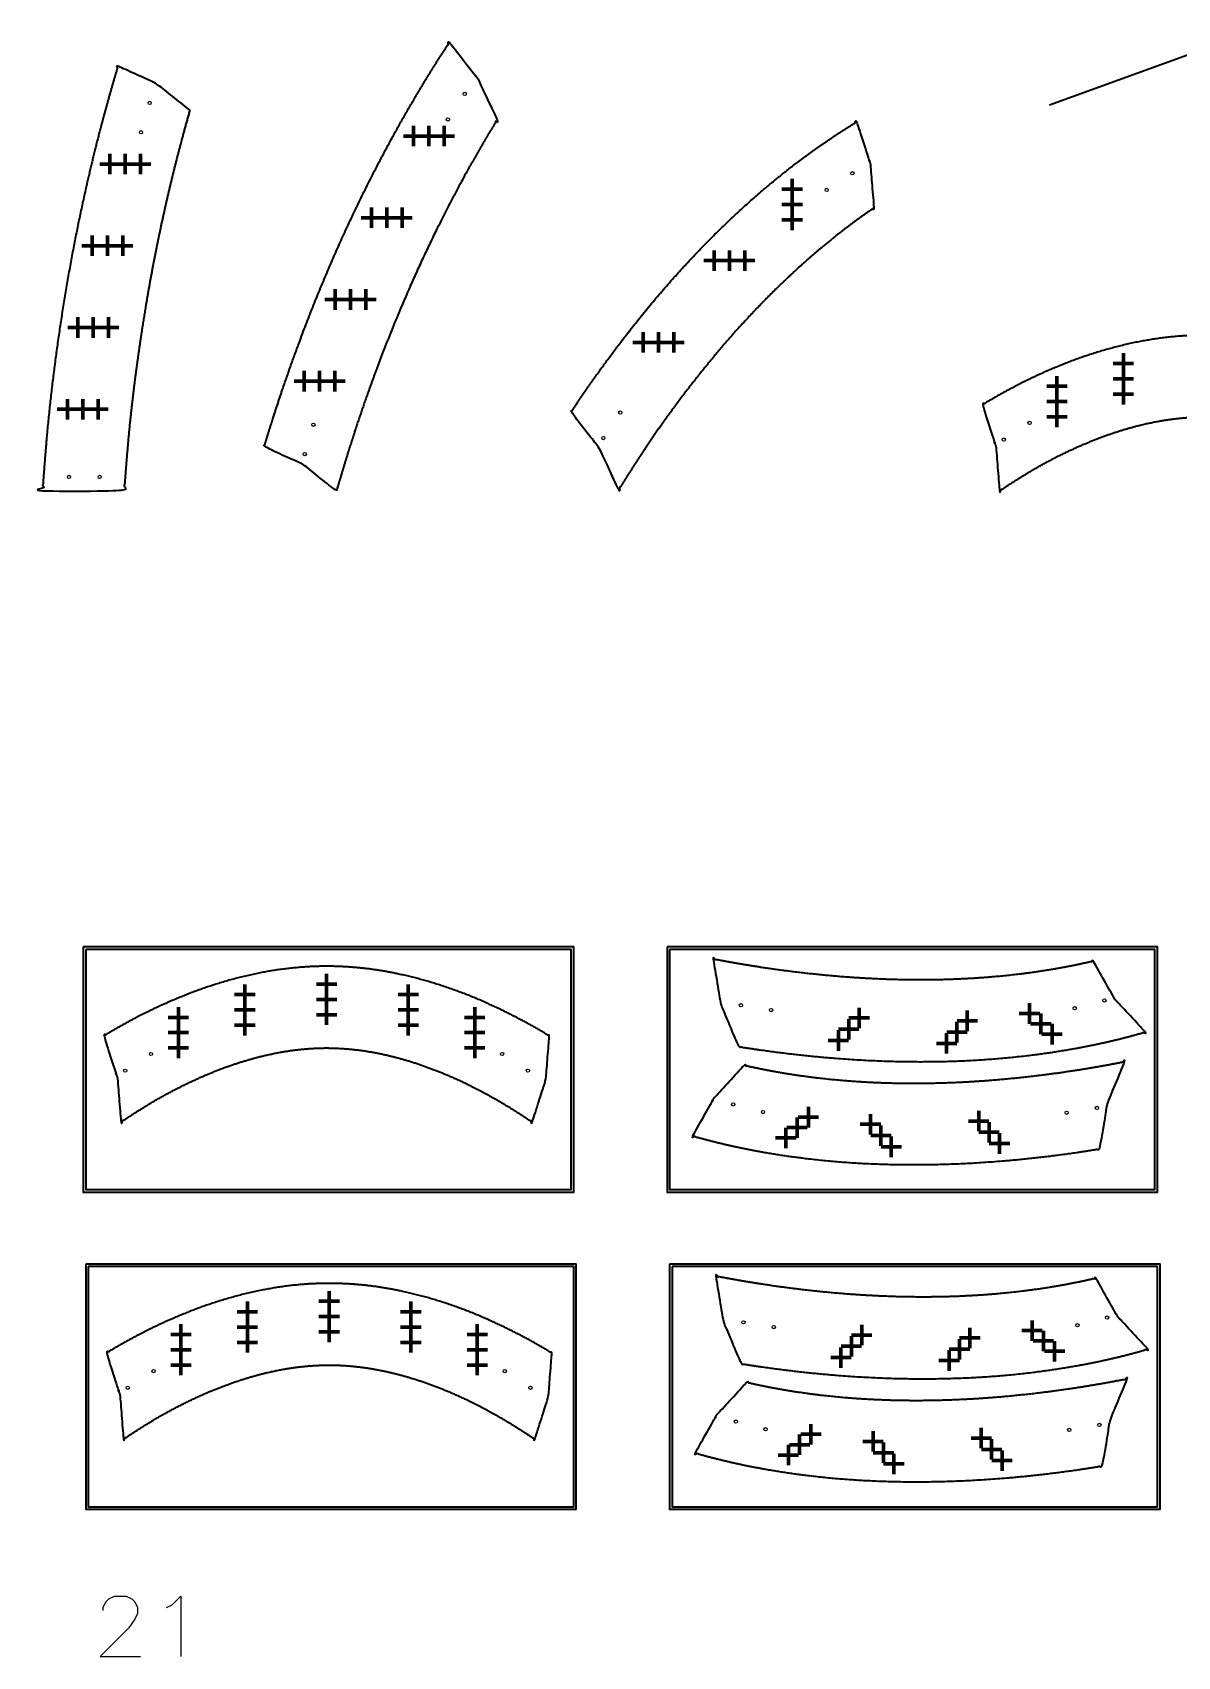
# Model space of a CAD drawing. Header units: inches. Extents: x -1683 to 11264, y -1696 to 865.
# Drawn here: x 5133.6 to 5357.7, y -1696.5 to -1378.5 of the extents above; entities that cross this region are included whole.
import ezdxf
from ezdxf import colors
from ezdxf.entities.mleader import LeaderData, LeaderLine
from ezdxf.math import Vec2, Vec3

# ---------------------------------------------------------------- set-up
doc = ezdxf.new("R2010")
doc.units = ezdxf.units.IN
doc.header["$MEASUREMENT"] = 0
doc.header["$PDMODE"] = 2
doc.header["$PDSIZE"] = 2
for name, color, linetype, lineweight in [('Annotation', 7, 'Continuous', 9), ('Drilling', 3, 'Continuous', 13), ('Engrave', 4, 'Continuous', 50)]:
    doc.layers.add(name, color=color, linetype=linetype, lineweight=lineweight)
doc.layers.add('Cut Sheet', color=1, linetype='Continuous')
doc.styles.get("Standard").update_dxf_attribs({"font": 'Arial.ttf'})

# ---------------------------------------------------------------- blocks, each defined once
blk = doc.blocks.new('*U914')
at = {"layer": 'Engrave'}
blk.add_point((0, 0), dxfattribs=at)
blk = doc.blocks.new('*U915')
at = {"layer": 'Engrave', "color": 0, "linetype": 'ByBlock', "lineweight": -2, "transparency": 16777216}
for p in [(0, 0), (3, 0), (6, 0)]:
    blk.add_blockref('*U914', p, dxfattribs=at)
blk = doc.blocks.new('*U916')
at = {"layer": 'Engrave'}
blk.add_point((0, 0), dxfattribs=at)
blk = doc.blocks.new('*U917')
at = {"layer": 'Engrave', "color": 0, "linetype": 'ByBlock', "lineweight": -2, "transparency": 16777216}
for p in [(0, 0), (3, 0), (6, 0)]:
    blk.add_blockref('*U916', p, dxfattribs=at)
blk = doc.blocks.new('*U918')
at = {"layer": 'Engrave'}
blk.add_point((0, 0), dxfattribs=at)
blk = doc.blocks.new('*U919')
at = {"layer": 'Engrave', "color": 0, "linetype": 'ByBlock', "lineweight": -2, "transparency": 16777216}
for p in [(0, 0), (3, 0), (6, 0)]:
    blk.add_blockref('*U918', p, dxfattribs=at)
blk = doc.blocks.new('*U920')
at = {"layer": 'Engrave'}
blk.add_point((0, 0), dxfattribs=at)
blk = doc.blocks.new('*U921')
at = {"layer": 'Engrave', "color": 0, "linetype": 'ByBlock', "lineweight": -2, "transparency": 16777216}
for p in [(0, 0), (3, 0), (6, 0)]:
    blk.add_blockref('*U920', p, dxfattribs=at)
blk = doc.blocks.new('*U922')
at = {"layer": 'Engrave'}
blk.add_point((0, 0), dxfattribs=at)
blk = doc.blocks.new('*U923')
at = {"layer": 'Engrave', "color": 0, "linetype": 'ByBlock', "lineweight": -2, "transparency": 16777216}
for p in [(0, 0), (3, 0), (6, 0)]:
    blk.add_blockref('*U922', p, dxfattribs=at)
blk = doc.blocks.new('*U924')
at = {"layer": 'Engrave'}
blk.add_point((0, 0), dxfattribs=at)
blk = doc.blocks.new('*U925')
at = {"layer": 'Engrave', "color": 0, "linetype": 'ByBlock', "lineweight": -2, "transparency": 16777216}
for p in [(0, 0), (3, 0), (6, 0)]:
    blk.add_blockref('*U924', p, dxfattribs=at)
blk = doc.blocks.new('*U926')
at = {"layer": 'Engrave'}
blk.add_point((0, 0), dxfattribs=at)
blk = doc.blocks.new('*U927')
at = {"layer": 'Engrave', "color": 0, "linetype": 'ByBlock', "lineweight": -2, "transparency": 16777216}
for p in [(0, 0), (3, 0), (6, 0)]:
    blk.add_blockref('*U926', p, dxfattribs=at)
blk = doc.blocks.new('*U928')
at = {"layer": 'Engrave'}
blk.add_point((0, 0), dxfattribs=at)
blk = doc.blocks.new('*U929')
at = {"layer": 'Engrave', "color": 0, "linetype": 'ByBlock', "lineweight": -2, "transparency": 16777216}
for p in [(0, 0), (3, 0), (6, 0)]:
    blk.add_blockref('*U928', p, dxfattribs=at)
blk = doc.blocks.new('*U930')
at = {"layer": 'Engrave'}
blk.add_point((0, 0), dxfattribs=at)
blk = doc.blocks.new('*U931')
at = {"layer": 'Engrave', "color": 0, "linetype": 'ByBlock', "lineweight": -2, "transparency": 16777216}
for p in [(0, 0), (3, 0), (6, 0)]:
    blk.add_blockref('*U930', p, dxfattribs=at)
blk = doc.blocks.new('*U932')
at = {"layer": 'Engrave'}
blk.add_point((0, 0), dxfattribs=at)
blk = doc.blocks.new('*U933')
at = {"layer": 'Engrave', "color": 0, "linetype": 'ByBlock', "lineweight": -2, "transparency": 16777216}
for p in [(0, 0), (3, 0), (6, 0)]:
    blk.add_blockref('*U932', p, dxfattribs=at)
blk = doc.blocks.new('*U934')
at = {"layer": 'Engrave'}
blk.add_point((0, 0), dxfattribs=at)
blk = doc.blocks.new('*U935')
at = {"layer": 'Engrave', "color": 0, "linetype": 'ByBlock', "lineweight": -2, "transparency": 16777216}
for p in [(0, 0), (3, 0), (6, 0)]:
    blk.add_blockref('*U934', p, dxfattribs=at)
blk = doc.blocks.new('*U936')
at = {"layer": 'Engrave'}
blk.add_point((0, 0), dxfattribs=at)
blk = doc.blocks.new('*U937')
at = {"layer": 'Engrave', "color": 0, "linetype": 'ByBlock', "lineweight": -2, "transparency": 16777216}
for p in [(0, 0), (3, 0), (6, 0)]:
    blk.add_blockref('*U936', p, dxfattribs=at)
blk = doc.blocks.new('*U938')
at = {"layer": 'Engrave'}
blk.add_point((0, 0), dxfattribs=at)
blk = doc.blocks.new('*U939')
at = {"layer": 'Engrave', "color": 0, "linetype": 'ByBlock', "lineweight": -2, "transparency": 16777216}
for p in [(0, 0), (3, 0), (6, 0)]:
    blk.add_blockref('*U938', p, dxfattribs=at)
blk = doc.blocks.new('*U1039')
at = {"layer": 'Engrave'}
blk.add_point((0, 0), dxfattribs=at)
blk = doc.blocks.new('*U1040')
at = {"layer": 'Engrave', "color": 0, "linetype": 'ByBlock', "lineweight": -2, "transparency": 16777216}
for p in [(0, 0), (3, 0), (6, 0)]:
    blk.add_blockref('*U1039', p, dxfattribs=at)
blk = doc.blocks.new('*U1041')
at = {"layer": 'Engrave'}
blk.add_point((0, 0), dxfattribs=at)
blk = doc.blocks.new('*U1042')
at = {"layer": 'Engrave', "color": 0, "linetype": 'ByBlock', "lineweight": -2, "transparency": 16777216}
for p in [(0, 0), (3, 0), (6, 0)]:
    blk.add_blockref('*U1041', p, dxfattribs=at)
blk = doc.blocks.new('*U1043')
at = {"layer": 'Engrave'}
blk.add_point((0, 0), dxfattribs=at)
blk = doc.blocks.new('*U1044')
at = {"layer": 'Engrave', "color": 0, "linetype": 'ByBlock', "lineweight": -2, "transparency": 16777216}
for p in [(0, 0), (3, 0), (6, 0)]:
    blk.add_blockref('*U1043', p, dxfattribs=at)
blk = doc.blocks.new('*U1045')
at = {"layer": 'Engrave'}
blk.add_point((0, 0), dxfattribs=at)
blk = doc.blocks.new('*U1046')
at = {"layer": 'Engrave', "color": 0, "linetype": 'ByBlock', "lineweight": -2, "transparency": 16777216}
for p in [(0, 0), (3, 0), (6, 0)]:
    blk.add_blockref('*U1045', p, dxfattribs=at)
blk = doc.blocks.new('*U1047')
at = {"layer": 'Engrave'}
blk.add_point((0, 0), dxfattribs=at)
blk = doc.blocks.new('*U1048')
at = {"layer": 'Engrave', "color": 0, "linetype": 'ByBlock', "lineweight": -2, "transparency": 16777216}
for p in [(0, 0), (3, 0), (6, 0)]:
    blk.add_blockref('*U1047', p, dxfattribs=at)
blk = doc.blocks.new('*U1049')
at = {"layer": 'Engrave'}
blk.add_point((0, 0), dxfattribs=at)
blk = doc.blocks.new('*U1050')
at = {"layer": 'Engrave', "color": 0, "linetype": 'ByBlock', "lineweight": -2, "transparency": 16777216}
for p in [(0, 0), (3, 0), (6, 0)]:
    blk.add_blockref('*U1049', p, dxfattribs=at)
blk = doc.blocks.new('*U1051')
at = {"layer": 'Engrave'}
blk.add_point((0, 0), dxfattribs=at)
blk = doc.blocks.new('*U1052')
at = {"layer": 'Engrave', "color": 0, "linetype": 'ByBlock', "lineweight": -2, "transparency": 16777216}
for p in [(0, 0), (3, 0), (6, 0)]:
    blk.add_blockref('*U1051', p, dxfattribs=at)
blk = doc.blocks.new('*U1053')
at = {"layer": 'Engrave'}
blk.add_point((0, 0), dxfattribs=at)
blk = doc.blocks.new('*U1054')
at = {"layer": 'Engrave', "color": 0, "linetype": 'ByBlock', "lineweight": -2, "transparency": 16777216}
for p in [(0, 0), (3, 0), (6, 0)]:
    blk.add_blockref('*U1053', p, dxfattribs=at)
blk = doc.blocks.new('*U1055')
at = {"layer": 'Engrave'}
blk.add_point((0, 0), dxfattribs=at)
blk = doc.blocks.new('*U1056')
at = {"layer": 'Engrave', "color": 0, "linetype": 'ByBlock', "lineweight": -2, "transparency": 16777216}
for p in [(0, 0), (3, 0), (6, 0)]:
    blk.add_blockref('*U1055', p, dxfattribs=at)
blk = doc.blocks.new('*U1057')
at = {"layer": 'Engrave'}
blk.add_point((0, 0), dxfattribs=at)
blk = doc.blocks.new('*U1058')
at = {"layer": 'Engrave', "color": 0, "linetype": 'ByBlock', "lineweight": -2, "transparency": 16777216}
for p in [(0, 0), (3, 0), (6, 0)]:
    blk.add_blockref('*U1057', p, dxfattribs=at)
blk = doc.blocks.new('*U1059')
at = {"layer": 'Engrave'}
blk.add_point((0, 0), dxfattribs=at)
blk = doc.blocks.new('*U1060')
at = {"layer": 'Engrave', "color": 0, "linetype": 'ByBlock', "lineweight": -2, "transparency": 16777216}
for p in [(0, 0), (3, 0), (6, 0)]:
    blk.add_blockref('*U1059', p, dxfattribs=at)
blk = doc.blocks.new('*U1102')
at = {"layer": 'Engrave'}
blk.add_point((0, 0), dxfattribs=at)
blk = doc.blocks.new('*U1103')
at = {"layer": 'Engrave', "color": 0, "linetype": 'ByBlock', "lineweight": -2, "transparency": 16777216}
for p in [(0, 0), (3, 0), (6, 0)]:
    blk.add_blockref('*U1102', p, dxfattribs=at)
blk = doc.blocks.new('*U1104')
at = {"layer": 'Engrave'}
blk.add_point((0, 0), dxfattribs=at)
blk = doc.blocks.new('*U1105')
at = {"layer": 'Engrave', "color": 0, "linetype": 'ByBlock', "lineweight": -2, "transparency": 16777216}
for p in [(0, 0), (3, 0), (6, 0)]:
    blk.add_blockref('*U1104', p, dxfattribs=at)
blk = doc.blocks.new('*U1106')
at = {"layer": 'Engrave'}
blk.add_point((0, 0), dxfattribs=at)
blk = doc.blocks.new('*U1107')
at = {"layer": 'Engrave', "color": 0, "linetype": 'ByBlock', "lineweight": -2, "transparency": 16777216}
for p in [(0, 0), (3, 0), (6, 0)]:
    blk.add_blockref('*U1106', p, dxfattribs=at)
blk = doc.blocks.new('*U1108')
at = {"layer": 'Engrave'}
blk.add_point((0, 0), dxfattribs=at)
blk = doc.blocks.new('*U1109')
at = {"layer": 'Engrave', "color": 0, "linetype": 'ByBlock', "lineweight": -2, "transparency": 16777216}
for p in [(0, 0), (3, 0), (6, 0)]:
    blk.add_blockref('*U1108', p, dxfattribs=at)
blk = doc.blocks.new('*U1110')
at = {"layer": 'Engrave'}
blk.add_point((0, 0), dxfattribs=at)
blk = doc.blocks.new('*U1111')
at = {"layer": 'Engrave', "color": 0, "linetype": 'ByBlock', "lineweight": -2, "transparency": 16777216}
for p in [(0, 0), (3, 0), (6, 0)]:
    blk.add_blockref('*U1110', p, dxfattribs=at)
blk = doc.blocks.new('*U1112')
at = {"layer": 'Engrave'}
blk.add_point((0, 0), dxfattribs=at)
blk = doc.blocks.new('*U1113')
at = {"layer": 'Engrave', "color": 0, "linetype": 'ByBlock', "lineweight": -2, "transparency": 16777216}
for p in [(0, 0), (3, 0), (6, 0)]:
    blk.add_blockref('*U1112', p, dxfattribs=at)
blk = doc.blocks.new('*U1114')
at = {"layer": 'Engrave'}
blk.add_point((0, 0), dxfattribs=at)
blk = doc.blocks.new('*U1115')
at = {"layer": 'Engrave', "color": 0, "linetype": 'ByBlock', "lineweight": -2, "transparency": 16777216}
for p in [(0, 0), (3, 0), (6, 0)]:
    blk.add_blockref('*U1114', p, dxfattribs=at)
blk = doc.blocks.new('*U1116')
at = {"layer": 'Engrave'}
blk.add_point((0, 0), dxfattribs=at)
blk = doc.blocks.new('*U1117')
at = {"layer": 'Engrave', "color": 0, "linetype": 'ByBlock', "lineweight": -2, "transparency": 16777216}
for p in [(0, 0), (3, 0), (6, 0)]:
    blk.add_blockref('*U1116', p, dxfattribs=at)
blk = doc.blocks.new('*U1118')
at = {"layer": 'Engrave'}
blk.add_point((0, 0), dxfattribs=at)
blk = doc.blocks.new('*U1119')
at = {"layer": 'Engrave', "color": 0, "linetype": 'ByBlock', "lineweight": -2, "transparency": 16777216}
for p in [(0, 0), (3, 0), (6, 0)]:
    blk.add_blockref('*U1118', p, dxfattribs=at)
blk = doc.blocks.new('*U1120')
at = {"layer": 'Engrave'}
blk.add_point((0, 0), dxfattribs=at)
blk = doc.blocks.new('*U1121')
at = {"layer": 'Engrave', "color": 0, "linetype": 'ByBlock', "lineweight": -2, "transparency": 16777216}
for p in [(0, 0), (3, 0), (6, 0)]:
    blk.add_blockref('*U1120', p, dxfattribs=at)
blk = doc.blocks.new('*U1122')
at = {"layer": 'Engrave'}
blk.add_point((0, 0), dxfattribs=at)
blk = doc.blocks.new('*U1123')
at = {"layer": 'Engrave', "color": 0, "linetype": 'ByBlock', "lineweight": -2, "transparency": 16777216}
for p in [(0, 0), (3, 0), (6, 0)]:
    blk.add_blockref('*U1122', p, dxfattribs=at)

msp = doc.modelspace()

# ---------------------------------------------------------------- linework, layer by layer
for points, weights, knots in [([(5220.75164, -1387.63357), (5220.7198, -1387.56545), (5220.68051, -1387.50133), (5220.63427, -1387.44204), (5218.82079, -1385.11663), (5217.00731, -1382.79122), (5215.19383, -1380.46582), (5211.72026, -1385.74196), (5205.91117, -1395.33116), (5197.9257, -1410.51146), (5191.33766, -1424.91453), (5185.0596, -1440.78014), (5181.2248, -1452.13041), (5179.19347, -1458.80551), (5178.94543, -1459.63169), (5181.43961, -1460.77205), (5183.9338, -1461.9124), (5186.42799, -1463.05275), (5186.5015, -1463.08636), (5186.57042, -1463.1286), (5186.63374, -1463.17884), (5188.78214, -1464.88347), (5190.93054, -1466.58809), (5193.07894, -1468.29272), (5193.806, -1465.75372), (5194.56299, -1463.2244), (5197.29758, -1454.47413), (5199.42906, -1448.30955), (5207.00059, -1428.46904), (5213.21754, -1415.12218), (5221.77325, -1400.16353), (5223.11844, -1397.8932), (5224.49759, -1395.64818), (5223.24894, -1392.97664), (5222.00029, -1390.30511), (5220.75164, -1387.63357)], [1, 0.995781402506, 0.995781402506, 1, 1, 1, 1, 1, 1, 1, 1, 1, 1, 1, 1, 1, 1, 1, 0.995129657293, 0.995129657293, 1, 1, 1, 1, 1, 1, 1, 1, 1, 1, 1, 1, 1, 1, 1, 1], [0, 0, 0, 0, 0.225114748, 0.225114748, 0.225114748, 1.225114748, 1.225114748, 1.225114748, 31.127576731, 54.258524756, 82.409149586, 106.07169862, 135.020528925, 139.104480647, 139.104480647, 139.104480647, 140.104480647, 140.104480647, 140.104480647, 140.346380238, 140.346380238, 140.346380238, 141.346380238, 141.346380238, 141.346380238, 154.451564465, 154.451564465, 186.872550244, 186.872550244, 260.21583133, 260.21583133, 273.495804016, 273.495804016, 273.495804016, 274.495804016, 274.495804016, 274.495804016, 274.495804016]), ([(5164.43323, -1393.77702), (5163.36161, -1397.51927), (5162.35499, -1401.28255), (5160.62156, -1408.23822), (5159.87566, -1411.42535), (5158.47248, -1417.82292), (5157.81531, -1421.03215), (5156.59171, -1427.46517), (5156.02605, -1430.68825), (5154.97851, -1437.16835), (5154.49623, -1440.42514), (5153.78723, -1445.64155), (5153.5371, -1447.58781), (5153.1537, -1450.78792), (5153.01024, -1452.0449), (5152.73947, -1454.55429), (5152.61246, -1455.8039), (5152.3858, -1458.19212), (5152.28389, -1459.33612), (5151.96913, -1463.04603), (5151.77244, -1465.64781), (5151.5758, -1468.29272), (5146.2278, -1468.29272), (5140.8798, -1468.29272), (5135.5318, -1468.29272), (5135.85939, -1463.87477), (5136.53352, -1454.7832), (5138.24762, -1440.5439), (5140.44593, -1426.41661), (5143.29791, -1411.89251), (5146.50169, -1398.3828), (5149.06207, -1389.23832), (5150.29972, -1385.116), (5152.79391, -1386.25635), (5155.2881, -1387.3967), (5157.78228, -1388.53706), (5157.85579, -1388.57067), (5157.92471, -1388.6129), (5157.98803, -1388.66314), (5160.13643, -1390.36777), (5162.28483, -1392.0724), (5164.43323, -1393.77702)], [1, 1, 1, 1, 1, 1, 1, 1, 1, 1, 1, 1, 1, 1, 1, 1, 1, 1, 1, 1, 1, 1, 1, 1, 1, 1, 1, 1, 1, 1, 1, 1, 1, 1, 1, 1, 0.995129657293, 0.995129657293, 1, 1, 1, 1], [0, 0, 0, 0, 19.315801552, 19.315801552, 35.526294442, 35.526294442, 51.736787332, 51.736787332, 67.947280222, 67.947280222, 84.157773112, 84.157773112, 93.847205848, 93.847205848, 100.133676946, 100.133676946, 106.420148044, 106.420148044, 112.110598287, 112.110598287, 124.727465023, 124.727465023, 124.727465023, 125.727465023, 125.727465023, 125.727465023, 146.700808037, 168.887892741, 193.612837351, 214.380080821, 238.95486479, 259.332056688, 259.332056688, 259.332056688, 260.332056688, 260.332056688, 260.332056688, 260.573956279, 260.573956279, 260.573956279, 261.573956279, 261.573956279, 261.573956279, 261.573956279]), ([(5297.55911, -1404.39762), (5297.5529, -1404.31994), (5297.5377, -1404.24352), (5297.51371, -1404.16938), (5296.63767, -1401.46223), (5295.76163, -1398.75508), (5294.88559, -1396.04794), (5293.01388, -1397.18121), (5287.82458, -1400.51853), (5279.94758, -1406.39984), (5269.69266, -1415.29024), (5259.3182, -1425.96), (5248.79505, -1438.74817), (5242.39411, -1447.73209), (5239.21876, -1452.53005), (5238.99612, -1452.86822), (5240.8096, -1455.19362), (5242.62308, -1457.51903), (5244.43656, -1459.84443), (5244.48281, -1459.90373), (5244.5221, -1459.96785), (5244.55394, -1460.03597), (5245.80259, -1462.70751), (5247.05124, -1465.37904), (5248.29989, -1468.05057), (5250.72202, -1464.10775), (5253.24894, -1460.24294), (5260.01689, -1450.54588), (5264.41497, -1444.84302), (5271.97981, -1436.07917), (5274.98408, -1432.83372), (5281.19145, -1426.64101), (5284.39585, -1423.69374), (5289.48762, -1419.4168), (5291.2955, -1417.97081), (5294.80927, -1415.30775), (5296.51384, -1414.08031), (5298.23899, -1412.90659), (5298.01236, -1410.07027), (5297.78574, -1407.23394), (5297.55911, -1404.39762)], [1, 0.995471879, 0.995471879, 1, 1, 1, 1, 1, 1, 1, 1, 1, 1, 1, 1, 1, 1, 1, 1, 0.995781402506, 0.995781402506, 1, 1, 1, 1, 1, 1, 1, 1, 1, 1, 1, 1, 1, 1, 1, 1, 1, 1, 1, 1], [0, 0, 0, 0, 0.233236093, 0.233236093, 0.233236093, 1.233236093, 1.233236093, 1.233236093, 11.587544879, 30.418274513, 47.728379225, 75.804448702, 100.760468039, 126.079532781, 127.996088127, 127.996088127, 127.996088127, 128.996088127, 128.996088127, 128.996088127, 129.221202875, 129.221202875, 129.221202875, 130.221202875, 130.221202875, 130.221202875, 153.544152163, 153.544152163, 190.147074136, 190.147074136, 212.920970909, 212.920970909, 235.694867681, 235.694867681, 247.894279133, 247.894279133, 259.123935868, 259.123935868, 259.123935868, 260.123935868, 260.123935868, 260.123935868, 260.123935868]), ([(5322.1549, -1459.78374), (5322.14869, -1459.70607), (5322.13349, -1459.62964), (5322.1095, -1459.55551), (5321.23346, -1456.84836), (5320.35742, -1454.14121), (5319.48138, -1451.43406), (5321.51936, -1450.20011), (5326.6825, -1447.27841), (5334.42098, -1443.68701), (5344.09253, -1440.30208), (5353.20792, -1438.2942), (5360.09397, -1437.8114), (5362.88267, -1437.79226), (5363.07559, -1437.79179), (5363.2685, -1437.79226), (5366.0572, -1437.8114), (5372.94325, -1438.2942), (5382.05864, -1440.30208), (5391.73019, -1443.68701), (5399.46867, -1447.27841), (5404.63182, -1450.20011), (5406.66979, -1451.43406), (5406.44317, -1454.27039), (5406.21654, -1457.10671), (5405.98992, -1459.94304), (5405.98371, -1460.02071), (5405.96851, -1460.09714), (5405.94452, -1460.17127), (5405.06848, -1462.87842), (5404.19244, -1465.58557), (5403.3164, -1468.29272), (5403.16742, -1468.19136), (5403.01829, -1468.0904), (5399.55663, -1465.75872), (5396.16997, -1463.72769), (5389.2749, -1460.14648), (5385.7773, -1458.60261), (5378.74761, -1456.10886), (5375.20431, -1455.15613), (5370.3537, -1454.32079), (5369.00083, -1454.14021), (5366.28959, -1453.88682), (5364.93346, -1453.81409), (5363.41191, -1453.79379), (5363.24344, -1453.79239), (5363.07559, -1453.79185), (5362.90773, -1453.79239), (5362.73926, -1453.79379), (5361.21772, -1453.81409), (5359.86159, -1453.88682), (5357.15034, -1454.14021), (5355.79747, -1454.32079), (5350.94686, -1455.15613), (5347.40356, -1456.10886), (5340.37387, -1458.60261), (5336.87628, -1460.14648), (5329.98121, -1463.72769), (5326.59454, -1465.75872), (5323.13288, -1468.0904), (5322.98375, -1468.19136), (5322.83477, -1468.29272), (5322.60815, -1465.45639), (5322.38153, -1462.62007), (5322.1549, -1459.78374)], [1, 0.995471879, 0.995471879, 1, 1, 1, 1, 1, 1, 1, 1, 1, 1, 1, 1, 1, 1, 1, 1, 1, 1, 1, 1, 1, 1, 1, 0.995471879, 0.995471879, 1, 1, 1, 1, 1, 1, 1, 1, 1, 1, 1, 1, 1, 1, 1, 1, 1, 1, 1, 1, 1, 1, 1, 1, 1, 1, 1, 1, 1, 1, 1, 1, 1, 1, 1, 1, 1], [0, 0, 0, 0, 0.233236093, 0.233236093, 0.233236093, 1.233236093, 1.233236093, 1.233236093, 12.507360994, 29.295636046, 41.547369164, 60.980989201, 73.25950296, 74.17196824, 74.17196824, 74.17196824, 75.08443352, 87.362947278, 106.796567315, 119.048300433, 135.836575486, 147.110700386, 147.110700386, 147.110700386, 148.110700386, 148.110700386, 148.110700386, 148.343936479, 148.343936479, 148.343936479, 149.343936479, 149.343936479, 149.343936479, 150.313691195, 150.313691195, 171.830962956, 171.830962956, 193.348234717, 193.348234717, 214.865506477, 214.865506477, 223.302864521, 223.302864521, 231.740222564, 231.740222564, 232.79216149, 232.79216149, 232.79216149, 233.844100417, 233.844100417, 242.28145846, 242.28145846, 250.718816503, 250.718816503, 272.236088264, 272.236088264, 293.753360025, 293.753360025, 315.270631785, 315.270631785, 316.240386501, 316.240386501, 316.240386501, 317.240386501, 317.240386501, 317.240386501, 317.240386501]), ([(5345.40894, -1567.76262), (5345.44742, -1567.83038), (5345.49352, -1567.89321), (5345.54661, -1567.95024), (5347.48543, -1570.03281), (5349.42424, -1572.11539), (5351.36305, -1574.19796), (5349.26322, -1574.81306), (5343.29743, -1576.38653), (5333.64031, -1578.22422), (5320.15807, -1579.78358), (5305.28277, -1580.22947), (5288.74469, -1579.3544), (5277.79614, -1578.00821), (5272.11315, -1577.10994), (5271.7134, -1577.04576), (5270.58632, -1574.32071), (5269.45924, -1571.59566), (5268.33216, -1568.8706), (5268.30342, -1568.80112), (5268.28267, -1568.72884), (5268.27017, -1568.65469), (5267.77981, -1565.74681), (5267.28945, -1562.83893), (5266.79909, -1559.93105), (5271.34274, -1560.80734), (5275.8996, -1561.55367), (5287.62196, -1563.11078), (5294.79807, -1563.71836), (5306.37031, -1564.05754), (5310.79275, -1564.03354), (5319.552, -1563.63753), (5323.88967, -1563.26457), (5330.4826, -1562.39759), (5332.76996, -1562.04074), (5337.10695, -1561.24768), (5339.16335, -1560.81943), (5341.19402, -1560.33973), (5342.59899, -1562.81403), (5344.00397, -1565.28833), (5345.40894, -1567.76262)], [1, 0.995471879, 0.995471879, 1, 1, 1, 1, 1, 1, 1, 1, 1, 1, 1, 1, 1, 1, 1, 1, 0.995781402506, 0.995781402506, 1, 1, 1, 1, 1, 1, 1, 1, 1, 1, 1, 1, 1, 1, 1, 1, 1, 1, 1, 1], [0, 0, 0, 0, 0.233236093, 0.233236093, 0.233236093, 1.233236093, 1.233236093, 1.233236093, 11.587544879, 30.418274513, 47.728379225, 75.804448702, 100.760468039, 126.079532781, 127.996088127, 127.996088127, 127.996088127, 128.996088127, 128.996088127, 128.996088127, 129.221202875, 129.221202875, 129.221202875, 130.221202875, 130.221202875, 130.221202875, 153.544152163, 153.544152163, 190.147074136, 190.147074136, 212.920970909, 212.920970909, 235.694867681, 235.694867681, 247.894279133, 247.894279133, 259.123935868, 259.123935868, 259.123935868, 260.123935868, 260.123935868, 260.123935868, 260.123935868]), ([(5150.21496, -1583.31986), (5150.20876, -1583.24219), (5150.19355, -1583.16576), (5150.16956, -1583.09163), (5149.29352, -1580.38448), (5148.41748, -1577.67733), (5147.54144, -1574.97018), (5149.57942, -1573.73623), (5154.74256, -1570.81453), (5162.48104, -1567.22313), (5172.15259, -1563.8382), (5181.26798, -1561.83032), (5188.15403, -1561.34752), (5190.94274, -1561.32838), (5191.13565, -1561.32791), (5191.32856, -1561.32838), (5194.11726, -1561.34752), (5201.00331, -1561.83032), (5210.11871, -1563.8382), (5219.79026, -1567.22313), (5227.52873, -1570.81453), (5232.69188, -1573.73623), (5234.72986, -1574.97018), (5234.50323, -1577.80651), (5234.27661, -1580.64283), (5234.04998, -1583.47916), (5234.04377, -1583.55683), (5234.02857, -1583.63326), (5234.00458, -1583.70739), (5233.12854, -1586.41454), (5232.2525, -1589.12169), (5231.37646, -1591.82884), (5231.22748, -1591.72748), (5231.07835, -1591.62652), (5227.6167, -1589.29484), (5224.23003, -1587.26381), (5217.33496, -1583.6826), (5213.83736, -1582.13873), (5206.80767, -1579.64498), (5203.26438, -1578.69225), (5198.41376, -1577.85691), (5197.06089, -1577.67633), (5194.34965, -1577.42294), (5192.99352, -1577.35021), (5191.47197, -1577.32991), (5191.3035, -1577.32851), (5191.13565, -1577.32797), (5190.96779, -1577.32851), (5190.79932, -1577.32991), (5189.27778, -1577.35021), (5187.92165, -1577.42294), (5185.2104, -1577.67633), (5183.85754, -1577.85691), (5179.00692, -1578.69225), (5175.46363, -1579.64498), (5168.43393, -1582.13873), (5164.93634, -1583.6826), (5158.04127, -1587.26381), (5154.6546, -1589.29484), (5151.19294, -1591.62652), (5151.04381, -1591.72748), (5150.89484, -1591.82884), (5150.66821, -1588.99251), (5150.44159, -1586.15619), (5150.21496, -1583.31986)], [1, 0.995471879, 0.995471879, 1, 1, 1, 1, 1, 1, 1, 1, 1, 1, 1, 1, 1, 1, 1, 1, 1, 1, 1, 1, 1, 1, 1, 0.995471879, 0.995471879, 1, 1, 1, 1, 1, 1, 1, 1, 1, 1, 1, 1, 1, 1, 1, 1, 1, 1, 1, 1, 1, 1, 1, 1, 1, 1, 1, 1, 1, 1, 1, 1, 1, 1, 1, 1, 1], [0, 0, 0, 0, 0.233236093, 0.233236093, 0.233236093, 1.233236093, 1.233236093, 1.233236093, 12.507360994, 29.295636046, 41.547369164, 60.980989201, 73.25950296, 74.17196824, 74.17196824, 74.17196824, 75.08443352, 87.362947278, 106.796567315, 119.048300433, 135.836575486, 147.110700386, 147.110700386, 147.110700386, 148.110700386, 148.110700386, 148.110700386, 148.343936479, 148.343936479, 148.343936479, 149.343936479, 149.343936479, 149.343936479, 150.313691195, 150.313691195, 171.830962956, 171.830962956, 193.348234717, 193.348234717, 214.865506477, 214.865506477, 223.302864521, 223.302864521, 231.740222564, 231.740222564, 232.79216149, 232.79216149, 232.79216149, 233.844100417, 233.844100417, 242.28145846, 242.28145846, 250.718816503, 250.718816503, 272.236088264, 272.236088264, 293.753360025, 293.753360025, 315.270631785, 315.270631785, 316.240386501, 316.240386501, 316.240386501, 317.240386501, 317.240386501, 317.240386501, 317.240386501]), ([(5267.09346, -1586.96226), (5267.04059, -1587.01949), (5266.99473, -1587.08249), (5266.95651, -1587.15039), (5265.56093, -1589.63), (5264.16536, -1592.10961), (5262.76978, -1594.58922), (5264.87192, -1595.19635), (5270.84365, -1596.74717), (5280.50766, -1598.5482), (5293.99573, -1600.05639), (5308.87262, -1600.44582), (5325.40726, -1599.508), (5336.35061, -1598.12027), (5342.03015, -1597.20044), (5342.42966, -1597.13475), (5342.90898, -1594.22503), (5343.3883, -1591.31531), (5343.86762, -1588.40559), (5343.87985, -1588.33139), (5343.90032, -1588.25904), (5343.9288, -1588.18944), (5345.04553, -1585.46013), (5346.16226, -1582.73082), (5347.27899, -1580.00151), (5342.7387, -1580.89504), (5338.1847, -1581.65866), (5326.46834, -1583.26024), (5319.29458, -1583.89505), (5307.72371, -1584.27814), (5303.30121, -1584.27092), (5294.54052, -1583.90816), (5290.20146, -1583.55165), (5283.60529, -1582.7097), (5281.3166, -1582.36153), (5276.97663, -1581.58493), (5274.91862, -1581.16449), (5272.88615, -1580.69251), (5270.95525, -1582.78242), (5269.02436, -1584.87234), (5267.09346, -1586.96226)], [1, 0.995471879, 0.995471879, 1, 1, 1, 1, 1, 1, 1, 1, 1, 1, 1, 1, 1, 1, 1, 1, 0.995781402506, 0.995781402506, 1, 1, 1, 1, 1, 1, 1, 1, 1, 1, 1, 1, 1, 1, 1, 1, 1, 1, 1, 1], [0, 0, 0, 0, 0.233236093, 0.233236093, 0.233236093, 1.233236093, 1.233236093, 1.233236093, 11.587544879, 30.418274513, 47.728379225, 75.804448702, 100.760468039, 126.079532781, 127.996088127, 127.996088127, 127.996088127, 128.996088127, 128.996088127, 128.996088127, 129.221202875, 129.221202875, 129.221202875, 130.221202875, 130.221202875, 130.221202875, 153.544152163, 153.544152163, 190.147074136, 190.147074136, 212.920970909, 212.920970909, 235.694867681, 235.694867681, 247.894279133, 247.894279133, 259.123935868, 259.123935868, 259.123935868, 260.123935868, 260.123935868, 260.123935868, 260.123935868]), ([(5150.71496, -1645.39307), (5150.70876, -1645.31539), (5150.69356, -1645.23897), (5150.66957, -1645.16483), (5149.79352, -1642.45768), (5148.91748, -1639.75053), (5148.04144, -1637.04338), (5150.07942, -1635.80943), (5155.24257, -1632.88774), (5162.98104, -1629.29633), (5172.65259, -1625.9114), (5181.76799, -1623.90352), (5188.65403, -1623.42073), (5191.44274, -1623.40158), (5191.63565, -1623.40112), (5191.82856, -1623.40158), (5194.61727, -1623.42073), (5201.50332, -1623.90352), (5210.61871, -1625.9114), (5220.29026, -1629.29633), (5228.02874, -1632.88774), (5233.19188, -1635.80943), (5235.22986, -1637.04338), (5235.00323, -1639.87971), (5234.77661, -1642.71604), (5234.54998, -1645.55236), (5234.54378, -1645.63004), (5234.52858, -1645.70646), (5234.50458, -1645.7806), (5233.62854, -1648.48775), (5232.7525, -1651.19489), (5231.87646, -1653.90204), (5231.72749, -1653.80068), (5231.57835, -1653.69973), (5228.1167, -1651.36805), (5224.73003, -1649.33702), (5217.83496, -1645.7558), (5214.33737, -1644.21194), (5207.30767, -1641.71818), (5203.76438, -1640.76545), (5198.91376, -1639.93011), (5197.5609, -1639.74953), (5194.84965, -1639.49615), (5193.49352, -1639.42342), (5191.97198, -1639.40312), (5191.8035, -1639.40172), (5191.63565, -1639.40118), (5191.4678, -1639.40172), (5191.29932, -1639.40312), (5189.77778, -1639.42342), (5188.42165, -1639.49615), (5185.71041, -1639.74953), (5184.35754, -1639.93011), (5179.50692, -1640.76545), (5175.96363, -1641.71818), (5168.93393, -1644.21194), (5165.43634, -1645.7558), (5158.54127, -1649.33702), (5155.1546, -1651.36805), (5151.69295, -1653.69973), (5151.54382, -1653.80068), (5151.39484, -1653.90204), (5151.16821, -1651.06572), (5150.94159, -1648.22939), (5150.71496, -1645.39307)], [1, 0.995471879, 0.995471879, 1, 1, 1, 1, 1, 1, 1, 1, 1, 1, 1, 1, 1, 1, 1, 1, 1, 1, 1, 1, 1, 1, 1, 0.995471879, 0.995471879, 1, 1, 1, 1, 1, 1, 1, 1, 1, 1, 1, 1, 1, 1, 1, 1, 1, 1, 1, 1, 1, 1, 1, 1, 1, 1, 1, 1, 1, 1, 1, 1, 1, 1, 1, 1, 1], [0, 0, 0, 0, 0.233236093, 0.233236093, 0.233236093, 1.233236093, 1.233236093, 1.233236093, 12.507360994, 29.295636046, 41.547369164, 60.980989201, 73.25950296, 74.17196824, 74.17196824, 74.17196824, 75.08443352, 87.362947278, 106.796567315, 119.048300433, 135.836575486, 147.110700386, 147.110700386, 147.110700386, 148.110700386, 148.110700386, 148.110700386, 148.343936479, 148.343936479, 148.343936479, 149.343936479, 149.343936479, 149.343936479, 150.313691195, 150.313691195, 171.830962956, 171.830962956, 193.348234717, 193.348234717, 214.865506477, 214.865506477, 223.302864521, 223.302864521, 231.740222564, 231.740222564, 232.79216149, 232.79216149, 232.79216149, 233.844100417, 233.844100417, 242.28145846, 242.28145846, 250.718816503, 250.718816503, 272.236088264, 272.236088264, 293.753360025, 293.753360025, 315.270631785, 315.270631785, 316.240386501, 316.240386501, 316.240386501, 317.240386501, 317.240386501, 317.240386501, 317.240386501]), ([(5345.90895, -1629.83583), (5345.94742, -1629.90359), (5345.99352, -1629.96641), (5346.04662, -1630.02344), (5347.98543, -1632.10602), (5349.92424, -1634.18859), (5351.86305, -1636.27116), (5349.76323, -1636.88626), (5343.79743, -1638.45973), (5334.14032, -1640.29742), (5320.65807, -1641.85679), (5305.78277, -1642.30267), (5289.24469, -1641.4276), (5278.29615, -1640.08142), (5272.61316, -1639.18314), (5272.2134, -1639.11897), (5271.08632, -1636.39391), (5269.95924, -1633.66886), (5268.83217, -1630.94381), (5268.80343, -1630.87432), (5268.78267, -1630.80204), (5268.77017, -1630.72789), (5268.27981, -1627.82001), (5267.78945, -1624.91213), (5267.29909, -1622.00425), (5271.84274, -1622.88055), (5276.39961, -1623.62688), (5288.12196, -1625.18399), (5295.29807, -1625.79156), (5306.87031, -1626.13074), (5311.29275, -1626.10675), (5320.052, -1625.71074), (5324.38968, -1625.33777), (5330.9826, -1624.47079), (5333.26996, -1624.11394), (5337.60696, -1623.32088), (5339.66335, -1622.89263), (5341.69402, -1622.41294), (5343.099, -1624.88723), (5344.50397, -1627.36153), (5345.90895, -1629.83583)], [1, 0.995471879, 0.995471879, 1, 1, 1, 1, 1, 1, 1, 1, 1, 1, 1, 1, 1, 1, 1, 1, 0.995781402506, 0.995781402506, 1, 1, 1, 1, 1, 1, 1, 1, 1, 1, 1, 1, 1, 1, 1, 1, 1, 1, 1, 1], [0, 0, 0, 0, 0.233236093, 0.233236093, 0.233236093, 1.233236093, 1.233236093, 1.233236093, 11.587544879, 30.418274513, 47.728379225, 75.804448702, 100.760468039, 126.079532781, 127.996088127, 127.996088127, 127.996088127, 128.996088127, 128.996088127, 128.996088127, 129.221202875, 129.221202875, 129.221202875, 130.221202875, 130.221202875, 130.221202875, 153.544152163, 153.544152163, 190.147074136, 190.147074136, 212.920970909, 212.920970909, 235.694867681, 235.694867681, 247.894279133, 247.894279133, 259.123935868, 259.123935868, 259.123935868, 260.123935868, 260.123935868, 260.123935868, 260.123935868]), ([(5267.59347, -1649.03546), (5267.54059, -1649.09269), (5267.49473, -1649.15569), (5267.45651, -1649.2236), (5266.06093, -1651.70321), (5264.66536, -1654.18282), (5263.26978, -1656.66243), (5265.37192, -1657.26956), (5271.34365, -1658.82037), (5281.00767, -1660.6214), (5294.49573, -1662.12959), (5309.37262, -1662.51903), (5325.90726, -1661.58121), (5336.85062, -1660.19348), (5342.53016, -1659.27364), (5342.92966, -1659.20795), (5343.40899, -1656.29823), (5343.88831, -1653.38851), (5344.36763, -1650.47879), (5344.37985, -1650.40459), (5344.40033, -1650.33224), (5344.4288, -1650.26264), (5345.54553, -1647.53333), (5346.66226, -1644.80402), (5347.77899, -1642.07471), (5343.2387, -1642.96824), (5338.6847, -1643.73186), (5326.96834, -1645.33344), (5319.79459, -1645.96825), (5308.22372, -1646.35134), (5303.80121, -1646.34413), (5295.04053, -1645.98136), (5290.70147, -1645.62486), (5284.1053, -1644.78291), (5281.8166, -1644.43474), (5277.47663, -1643.65814), (5275.41862, -1643.2377), (5273.38615, -1642.76571), (5271.45526, -1644.85563), (5269.52436, -1646.94554), (5267.59347, -1649.03546)], [1, 0.995471879, 0.995471879, 1, 1, 1, 1, 1, 1, 1, 1, 1, 1, 1, 1, 1, 1, 1, 1, 0.995781402506, 0.995781402506, 1, 1, 1, 1, 1, 1, 1, 1, 1, 1, 1, 1, 1, 1, 1, 1, 1, 1, 1, 1], [0, 0, 0, 0, 0.233236093, 0.233236093, 0.233236093, 1.233236093, 1.233236093, 1.233236093, 11.587544879, 30.418274513, 47.728379225, 75.804448702, 100.760468039, 126.079532781, 127.996088127, 127.996088127, 127.996088127, 128.996088127, 128.996088127, 128.996088127, 129.221202875, 129.221202875, 129.221202875, 130.221202875, 130.221202875, 130.221202875, 153.544152163, 153.544152163, 190.147074136, 190.147074136, 212.920970909, 212.920970909, 235.694867681, 235.694867681, 247.894279133, 247.894279133, 259.123935868, 259.123935868, 259.123935868, 260.123935868, 260.123935868, 260.123935868, 260.123935868])]:
    msp.add_rational_spline(points, weights, degree=3, knots=knots)
at = {"layer": 'Annotation'}
for points in [[(5147.39256, -1687.44145), (5147.39256, -1686.87837), (5147.95563, -1685.75223), (5148.5187, -1685.18915), (5149.64485, -1684.62608), (5151.89715, -1684.62608), (5153.02329, -1685.18915), (5153.58637, -1685.75223), (5154.14944, -1686.87837), (5154.14944, -1688.00452), (5153.58637, -1689.13067), (5152.46022, -1690.81989), (5146.82948, -1696.45063), (5154.71251, -1696.45063)], [(5159.78018, -1686.87837), (5160.90632, -1686.3153), (5162.59555, -1684.62608), (5162.59555, -1696.45063)]]:
    msp.add_lwpolyline(points, dxfattribs=at)
at = {"layer": 'Cut Sheet'}
for points in [[(5143.50913, -1557.55994), (5143.50913, -1605.55994), (5239.50913, -1605.55994), (5239.50913, -1557.55994)], [(5257.76027, -1557.55994), (5257.76027, -1605.55994), (5353.76027, -1605.55994), (5353.76027, -1557.55994)], [(5144.00913, -1558.05994), (5144.00913, -1605.05994), (5239.00913, -1605.05994), (5239.00913, -1558.05994)], [(5258.26027, -1558.05994), (5258.26027, -1605.05994), (5353.26027, -1605.05994), (5353.26027, -1558.05994)], [(5144.00914, -1619.63314), (5144.00914, -1667.63314), (5240.00914, -1667.63314), (5240.00914, -1619.63314)], [(5144.50914, -1620.13314), (5144.50914, -1667.13314), (5239.50914, -1667.13314), (5239.50914, -1620.13314)], [(5258.26028, -1619.63314), (5258.26028, -1667.63314), (5354.26028, -1667.63314), (5354.26028, -1619.63314)], [(5258.76028, -1620.13314), (5258.76028, -1667.13314), (5353.76028, -1667.13314), (5353.76028, -1620.13314)]]:
    msp.add_lwpolyline(points, close=True, dxfattribs=at)
at = {"layer": 'Drilling'}
for centre in [(5156.51776, -1392.32395), (5218.19285, -1390.5606), (5214.88713, -1395.56782), (5154.82031, -1398.07884), (5294.04431, -1406.10814), (5289.00834, -1409.36991), (5248.60658, -1452.94857), (5188.55835, -1455.32988), (5328.71202, -1454.97075), (5245.30086, -1457.95579), (5323.67606, -1458.23251), (5186.8609, -1461.08477), (5140.72743, -1465.54272), (5146.72743, -1465.54272), (5272.21892, -1568.96013), (5278.14429, -1569.90357), (5337.56875, -1569.53595), (5343.37527, -1568.02455), (5156.77208, -1578.50687), (5225.49921, -1578.50687), (5151.73612, -1581.76863), (5230.53518, -1581.76863), (5270.73407, -1588.38554), (5341.89346, -1589.05109), (5276.54628, -1589.8749), (5335.97172, -1590.01701), (5272.71893, -1631.03333), (5343.87527, -1630.09775), (5278.64429, -1631.97677), (5338.06876, -1631.60915), (5157.27208, -1640.58007), (5225.99922, -1640.58007), (5152.23612, -1643.84183), (5231.03518, -1643.84183), (5271.23407, -1650.45875), (5277.04629, -1651.9481), (5336.47172, -1652.09021), (5342.39346, -1651.12429)]:
    msp.add_circle(centre, 0.3225, dxfattribs=at)

# ---------------------------------------------------------------- block references
at = {"layer": 'Engrave'}
for name, p in [('*U929', (5208.16634, -1398.80842)), ('*U921', (5148.73036, -1404.29272)), ('*U927', (5199.9016, -1414.80842)), ('*U919', (5145.23567, -1420.29272)), ('*U933', (5266.97334, -1423.21082)), ('*U925', (5192.82226, -1430.80842)), ('*U917', (5142.48301, -1436.29272)), ('*U931', (5253.09591, -1439.21082)), ('*U923', (5186.77531, -1446.80842)), ('*U915', (5140.41112, -1452.29272))]:
    msp.add_blockref(name, p, dxfattribs=at)
for name, p, rotation in [('*U935', (5282.25433, -1409.21415), 270), ('*U939', (5347.07559, -1443.34457), 270), ('*U937', (5334.07559, -1447.79338), 270), ('*U1050', (5191.13565, -1564.82792), 270), ('*U1048', (5175.13565, -1566.88069), 270), ('*U1046', (5162.13565, -1571.3295), 270), ('*U1044', (5281.01181, -1594.94442), 42.69657407038214), ('*U1042', (5301.66101, -1596.6839), 132.6965740703822), ('*U1040', (5322.8308, -1596.03334), 132.6965740703822), ('*U1111', (5175.63565, -1628.95389), 270), ('*U1113', (5191.63565, -1626.90113), 270), ('*U1109', (5162.63565, -1633.4027), 270), ('*U1107', (5281.51182, -1657.01762), 42.69657407038214), ('*U1105', (5302.16102, -1658.7571), 132.6965740703822), ('*U1103', (5323.3308, -1658.10654), 132.6965740703822)]:
    msp.add_blockref(name, p, dxfattribs=dict(at, rotation=rotation))
at = {"layer": 'Engrave', "xscale": -1}
for name, p, rotation in [('*U1054', (5207.13565, -1566.88069), 90), ('*U1052', (5220.13565, -1571.3295), 90), ('*U1056', (5291.30794, -1575.86999), 227.5208548045061), ('*U1058', (5312.48004, -1576.44021), 227.5208548045061), ('*U1060', (5333.12249, -1574.62238), 317.5208548045061), ('*U1117', (5207.63565, -1628.95389), 90), ('*U1123', (5333.6225, -1636.69558), 317.5208548045061), ('*U1115', (5220.63565, -1633.4027), 90), ('*U1119', (5291.80794, -1637.94319), 227.5208548045061), ('*U1121', (5312.98004, -1638.51341), 227.5208548045061)]:
    msp.add_blockref(name, p, dxfattribs=dict(at, rotation=rotation))

# ---------------------------------------------------------------- leaders
at = {"layer": 'Annotation'}
ml = msp.add_multileader_mtext('Standard', dxfattribs=at)
ml.set_content('\\A1;Cut Each Section Twice (x2) ', color=256)
ml.set_leader_properties()
ml.build(insert=Vec2(0, 0))
ml.multileader.update_dxf_attribs({"text_right_attachment_type": 6, "dogleg_length": 0.36, "arrow_head_size": 0.18})
ctx = ml.context
ctx.base_point, ctx.arrow_head_size, ctx.landing_gap_size, ctx.plane_origin = Vec3(5364.46942, -1381.30228), 0.18, 0.09, Vec3(5500.00856, -1416.54167)
ctx.right_attachment = 6
notes = []
notes.append((ctx, [(1, (1, 1, 0), (5364.10942, -1381.30228), (1, 0), 0.36, [(0, [(5332.43682, -1392.76)], 0, [])])]))
ctx.mtext.insert, ctx.mtext.flow_direction = Vec3(5364.55942, -1378.75658), 5
for ctx, leaders in notes:
    for number, flags, end, landing, length, lines in leaders:
        leader = LeaderData()
        leader.index, (leader.has_last_leader_line, leader.has_dogleg_vector, leader.attachment_direction) = number, flags
        leader.last_leader_point, leader.dogleg_vector, leader.dogleg_length = Vec3(end), Vec3(landing), length
        for number, points, colour, breaks in lines:
            line = LeaderLine()
            line.index, line.vertices, line.color, line.breaks = number, Vec3.list(points), colors.encode_raw_color(colour), breaks
            leader.lines.append(line)
        ctx.leaders.append(leader)

doc.saveas('drawing.dxf')
